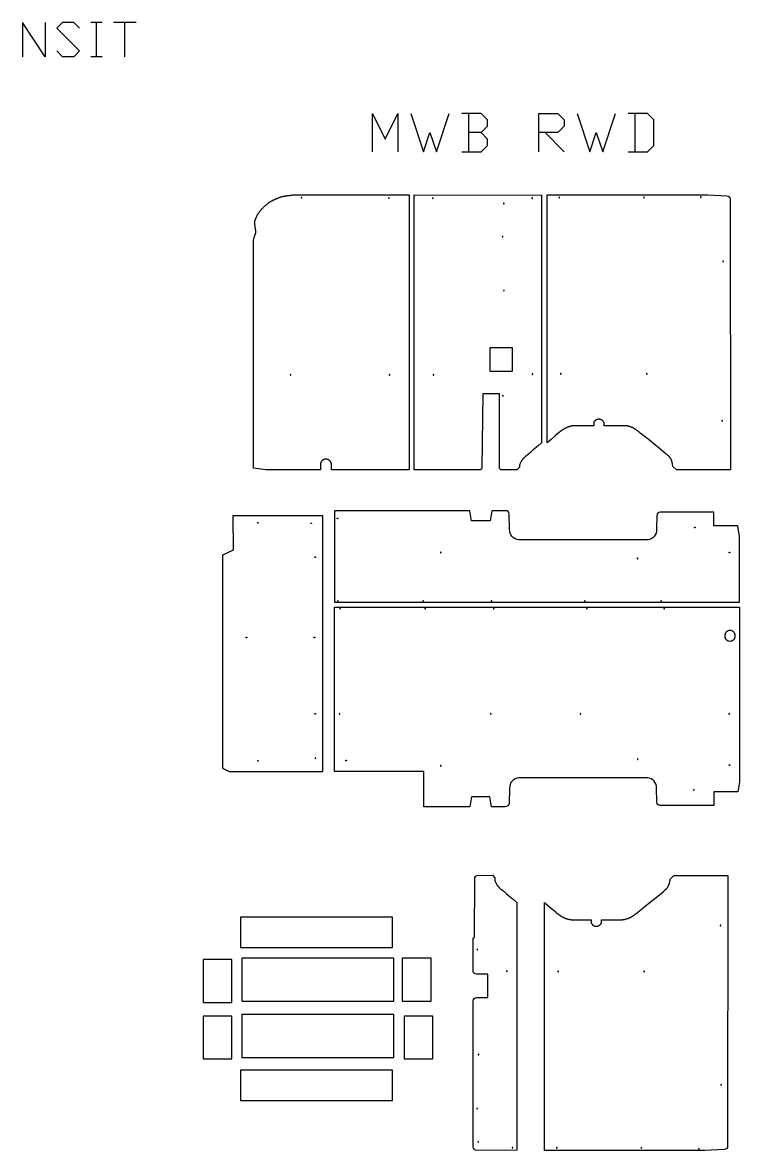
# Model space of a CAD drawing. Extents: x 131 to 9443, y -8375 to -373.
# Drawn here: x 5174 to 9443, y -7093 to -373 of the extents above; entities that cross this region are included whole.
import ezdxf

# ---------------------------------------------------------------- set-up
doc = ezdxf.new("R2010")
doc.units = 0
doc.layers.add('Default Layer', color=1, linetype='CONTINUOUS')
doc.layers.add('Vector Layer 103', color=1, linetype='CONTINUOUS')

msp = doc.modelspace()

# ---------------------------------------------------------------- linework, layer by layer
at = {"layer": 'Default Layer'}
for points in [[(5309.8, -373.3), (5309.8, -576.5), (5174.3, -373.3), (5174.3, -576.5)], [(5513, -407.2), (5479.1, -373.3), (5411.4, -373.3), (5377.5, -407.2), (5513, -542.6), (5479.1, -576.5), (5411.4, -576.5), (5377.5, -542.6)], [(5648.5, -373.3), (5580.7, -373.3)], [(5614.6, -576.5), (5614.6, -373.3)], [(5851.7, -373.3), (5716.2, -373.3)], [(5783.9, -576.5), (5783.9, -373.3)], [(5648.5, -576.5), (5580.7, -576.5)]]:
    msp.add_lwpolyline(points, dxfattribs=at)
for points in [[(6625.1, -3038.6), (6550.1, -3028.8), (6550.1, -3024.4), (6548.8, -1669.2), (6550.9, -1662.2), (6553.2, -1655), (6555.3, -1648.2), (6556.2, -1645.2), (6557.1, -1642.6), (6557.5, -1641.4), (6557.9, -1640.3), (6558.4, -1639.1), (6558.9, -1637.9), (6559.8, -1635.6), (6560.8, -1633.2), (6561.3, -1632.1), (6561.7, -1630.9), (6562.2, -1629.7), (6562.5, -1628.5), (6562.9, -1627.4), (6563.2, -1626.2), (6563.4, -1625), (6563.5, -1624.4), (6563.6, -1623.8), (6563.7, -1623.2), (6563.7, -1622.6), (6563.8, -1621.4), (6563.8, -1620.2), (6563.8, -1619), (6563.7, -1617.9), (6563.6, -1616.7), (6563.4, -1615.5), (6563.3, -1614.3), (6562.9, -1611.9), (6562.5, -1609.5), (6562.3, -1608.3), (6562.2, -1607.1), (6562, -1605.9), (6561.9, -1604.7), (6561.8, -1603.3), (6561.7, -1602.5), (6561.6, -1601.8), (6561.1, -1598.2), (6559.8, -1590.6), (6556.7, -1572.8), (6556.8, -1571.6), (6556.9, -1570.5), (6557, -1568.1), (6557.1, -1565.8), (6557.2, -1563.5), (6557.3, -1562.3), (6557.4, -1561.1), (6557.5, -1560), (6557.6, -1558.8), (6557.8, -1557.6), (6557.9, -1556.5), (6558.2, -1555.3), (6558.4, -1554.2), (6558.8, -1553), (6559.2, -1551.5), (6559.7, -1549.8), (6560.4, -1548), (6561.1, -1546.1), (6561.8, -1544), (6562.7, -1541.8), (6563.6, -1539.5), (6564.5, -1537.2), (6565.5, -1534.9), (6566.6, -1532.6), (6567.6, -1530.3), (6568.7, -1528), (6569.8, -1525.8), (6570.8, -1523.7), (6571.9, -1521.7), (6573, -1519.7), (6574.2, -1517.7), (6575.5, -1515.5), (6576.9, -1513.3), (6578.3, -1511.1), (6579.8, -1508.8), (6581.4, -1506.5), (6583, -1504.1), (6584.7, -1501.8), (6586.4, -1499.5), (6588.1, -1497.1), (6589.9, -1494.8), (6591.7, -1492.6), (6593.5, -1490.3), (6595.3, -1488.2), (6597.1, -1486.1), (6598.1, -1485.1), (6599.1, -1484), (6601.3, -1481.6), (6603.7, -1479.1), (6606.3, -1476.5), (6609.1, -1473.8), (6612.1, -1470.9), (6615.1, -1468.1), (6618.2, -1465.2), (6621.3, -1462.4), (6624.5, -1459.6), (6627.6, -1456.9), (6630.7, -1454.3), (6633.7, -1451.8), (6635.1, -1450.7), (6636.6, -1449.6), (6637.9, -1448.5), (6639.3, -1447.5), (6640.6, -1446.5), (6641.8, -1445.6), (6644.3, -1443.9), (6646.8, -1442.2), (6649.3, -1440.6), (6651.9, -1439.1), (6654.5, -1437.5), (6657.1, -1436), (6659.8, -1434.6), (6662.4, -1433.2), (6665.1, -1431.8), (6667.8, -1430.4), (6670.5, -1429.1), (6673.2, -1427.8), (6675.9, -1426.6), (6678.7, -1425.3), (6681.4, -1424.1), (6684.2, -1422.9), (6686.9, -1421.7), (6689.8, -1420.6), (6692.6, -1419.5), (6695.5, -1418.4), (6698.4, -1417.3), (6701.3, -1416.2), (6704.2, -1415.2), (6707.1, -1414.2), (6710, -1413.3), (6712.9, -1412.4), (6715.8, -1411.5), (6718.7, -1410.7), (6721.5, -1409.9), (6724.2, -1409.2), (6727, -1408.5), (6729.6, -1407.8), (6731, -1407.5), (6732.4, -1407.2), (6735.2, -1406.6), (6738.2, -1406.1), (6741.3, -1405.6), (6744.4, -1405.1), (6747.5, -1404.7), (6750.6, -1404.3), (6753.7, -1403.9), (6756.7, -1403.5), (6759.5, -1403.2), (6764.8, -1402.6), (6769.3, -1402.1), (6771.1, -1401.9), (6772.7, -1401.7), (6775.4, -1401.3), (6778.2, -1401), (6780.9, -1400.6), (6783.7, -1400.2), (6786.5, -1399.9), (6789.2, -1399.6), (6792, -1399.3), (6793.4, -1399.2), (6794.8, -1399.1), (6796.1, -1399.1), (6799.2, -1399.1), (6810.5, -1399), (6852.5, -1399), (6917.4, -1399), (7002.2, -1399), (7218.6, -1399.1), (7476.2, -1399.3), (7476.2, -3038.6), (7013.8, -3038.6), (7013.8, -3000.4), (7013.2, -2998.8), (7012.6, -2997.3), (7012, -2995.8), (7011.3, -2994.4), (7010.5, -2993), (7009.8, -2991.6), (7009, -2990.4), (7008.2, -2989.1), (7007.3, -2987.9), (7006.4, -2986.8), (7005.5, -2985.7), (7004.5, -2984.7), (7003.6, -2983.7), (7002.6, -2982.8), (7001.5, -2981.9), (7000.5, -2981), (6999.4, -2980.2), (6998.3, -2979.5), (6997.2, -2978.8), (6996.1, -2978.2), (6994.9, -2977.6), (6993.8, -2977), (6992.6, -2976.6), (6991.4, -2976.1), (6990.2, -2975.7), (6989, -2975.4), (6987.8, -2975.1), (6986.6, -2974.8), (6985.3, -2974.6), (6984.1, -2974.5), (6982.9, -2974.4), (6981.6, -2974.4), (6980.4, -2974.4), (6979.1, -2974.4), (6977.9, -2974.5), (6976.6, -2974.6), (6975.4, -2974.8), (6974.2, -2975.1), (6973, -2975.4), (6971.7, -2975.7), (6970.5, -2976.1), (6969.4, -2976.5), (6968.2, -2977), (6967, -2977.6), (6965.9, -2978.1), (6964.7, -2978.8), (6963.6, -2979.4), (6962.5, -2980.2), (6961.4, -2980.9), (6960.4, -2981.8), (6959.3, -2982.6), (6958.3, -2983.6), (6957.3, -2984.5), (6956.4, -2985.5), (6955.5, -2986.6), (6954.6, -2987.7), (6953.7, -2988.8), (6952.8, -2990), (6952, -2991.3), (6951.3, -2992.6), (6950.5, -2993.9), (6949.8, -2995.3), (6949.2, -2996.8), (6948.6, -2998.2), (6948.6, -3038.6), (6625.1, -3038.6)], [(9211.6, -1414), (9211.6, -1414.2), (9211.6, -1414.4), (9211.7, -1414.6), (9211.7, -1414.7), (9211.8, -1414.9), (9211.9, -1415.1), (9212, -1415.2), (9212.1, -1415.4), (9212.3, -1415.5), (9212.4, -1415.6), (9212.6, -1415.7), (9212.8, -1415.8), (9213, -1415.9), (9213.2, -1415.9), (9213.4, -1415.9), (9213.6, -1416), (9213.8, -1415.9), (9214, -1415.9), (9214.2, -1415.9), (9214.3, -1415.8), (9214.5, -1415.7), (9214.7, -1415.6), (9214.8, -1415.5), (9215, -1415.4), (9215.1, -1415.2), (9215.2, -1415.1), (9215.3, -1414.9), (9215.4, -1414.7), (9215.5, -1414.6), (9215.5, -1414.4), (9215.6, -1414.2), (9215.6, -1414), (9215.6, -1413.8), (9215.5, -1413.6), (9215.5, -1413.4), (9215.4, -1413.2), (9215.3, -1413), (9215.2, -1412.8), (9215.1, -1412.7), (9215, -1412.5), (9214.8, -1412.4), (9214.7, -1412.3), (9214.5, -1412.2), (9214.3, -1412.1), (9214.2, -1412), (9214, -1412), (9213.8, -1412), (9213.6, -1412), (9213.4, -1412), (9213.2, -1412), (9213, -1412), (9212.8, -1412.1), (9212.6, -1412.2), (9212.4, -1412.3), (9212.3, -1412.4), (9212.1, -1412.5), (9212, -1412.7), (9211.9, -1412.8), (9211.8, -1413), (9211.7, -1413.2), (9211.7, -1413.4), (9211.6, -1413.6), (9211.6, -1413.8), (9211.6, -1414)], [(9343.8, -1796.5), (9343.8, -1796.7), (9343.8, -1796.9), (9343.9, -1797.1), (9343.9, -1797.3), (9344, -1797.5), (9344.1, -1797.6), (9344.2, -1797.8), (9344.4, -1797.9), (9344.5, -1798.1), (9344.6, -1798.2), (9344.8, -1798.3), (9345, -1798.4), (9345.2, -1798.4), (9345.4, -1798.5), (9345.6, -1798.5), (9345.8, -1798.5), (9346, -1798.5), (9346.2, -1798.5), (9346.4, -1798.4), (9346.5, -1798.4), (9346.7, -1798.3), (9346.9, -1798.2), (9347, -1798.1), (9347.2, -1797.9), (9347.3, -1797.8), (9347.4, -1797.6), (9347.5, -1797.5), (9347.6, -1797.3), (9347.7, -1797.1), (9347.7, -1796.9), (9347.8, -1796.7), (9347.8, -1796.5), (9347.8, -1796.3), (9347.7, -1796.1), (9347.7, -1795.9), (9347.6, -1795.7), (9347.5, -1795.6), (9347.4, -1795.4), (9347.3, -1795.2), (9347.2, -1795.1), (9347, -1795), (9346.9, -1794.9), (9346.7, -1794.8), (9346.5, -1794.7), (9346.4, -1794.6), (9346.2, -1794.6), (9346, -1794.5), (9345.8, -1794.5), (9345.6, -1794.5), (9345.4, -1794.6), (9345.2, -1794.6), (9345, -1794.7), (9344.8, -1794.8), (9344.6, -1794.9), (9344.5, -1795), (9344.4, -1795.1), (9344.2, -1795.2), (9344.1, -1795.4), (9344, -1795.6), (9343.9, -1795.7), (9343.9, -1795.9), (9343.8, -1796.1), (9343.8, -1796.3), (9343.8, -1796.5)], [(9339.2, -2746.2), (9339.2, -2746.4), (9339.2, -2746.6), (9339.3, -2746.8), (9339.3, -2747), (9339.4, -2747.1), (9339.5, -2747.3), (9339.6, -2747.4), (9339.8, -2747.6), (9339.9, -2747.7), (9340.1, -2747.8), (9340.2, -2747.9), (9340.4, -2748), (9340.6, -2748.1), (9340.8, -2748.1), (9341, -2748.2), (9341.2, -2748.2), (9341.4, -2748.2), (9341.6, -2748.1), (9341.8, -2748.1), (9342, -2748), (9342.1, -2747.9), (9342.3, -2747.8), (9342.5, -2747.7), (9342.6, -2747.6), (9342.7, -2747.4), (9342.9, -2747.3), (9343, -2747.1), (9343, -2747), (9343.1, -2746.8), (9343.2, -2746.6), (9343.2, -2746.4), (9343.2, -2746.2), (9343.2, -2746), (9343.2, -2745.8), (9343.1, -2745.6), (9343, -2745.4), (9343, -2745.2), (9342.9, -2745.1), (9342.7, -2744.9), (9342.6, -2744.8), (9342.5, -2744.6), (9342.3, -2744.5), (9342.1, -2744.4), (9342, -2744.3), (9341.8, -2744.3), (9341.6, -2744.2), (9341.4, -2744.2), (9341.2, -2744.2), (9341, -2744.2), (9340.8, -2744.2), (9340.6, -2744.3), (9340.4, -2744.3), (9340.2, -2744.4), (9340.1, -2744.5), (9339.9, -2744.6), (9339.8, -2744.8), (9339.6, -2744.9), (9339.5, -2745.1), (9339.4, -2745.2), (9339.3, -2745.4), (9339.3, -2745.6), (9339.2, -2745.8), (9339.2, -2746), (9339.2, -2746.2)], [(6471.4, -5882.9), (7376.4, -5882.9), (7376.4, -5702.9), (6471.4, -5702.9), (6471.4, -5882.9)], [(9328.1, -5751.6), (9328.1, -5751.8), (9328.1, -5752), (9328.2, -5752.2), (9328.3, -5752.4), (9328.3, -5752.6), (9328.4, -5752.7), (9328.6, -5752.9), (9328.7, -5753), (9328.8, -5753.1), (9329, -5753.3), (9329.1, -5753.4), (9329.3, -5753.4), (9329.5, -5753.5), (9329.7, -5753.6), (9329.9, -5753.6), (9330.1, -5753.6), (9330.3, -5753.6), (9330.5, -5753.6), (9330.7, -5753.5), (9330.9, -5753.4), (9331.1, -5753.4), (9331.2, -5753.3), (9331.4, -5753.1), (9331.5, -5753), (9331.6, -5752.9), (9331.8, -5752.7), (9331.9, -5752.6), (9331.9, -5752.4), (9332, -5752.2), (9332.1, -5752), (9332.1, -5751.8), (9332.1, -5751.6), (9332.1, -5751.4), (9332.1, -5751.2), (9332, -5751), (9331.9, -5750.8), (9331.9, -5750.7), (9331.8, -5750.5), (9331.6, -5750.3), (9331.5, -5750.2), (9331.4, -5750.1), (9331.2, -5749.9), (9331.1, -5749.8), (9330.9, -5749.8), (9330.7, -5749.7), (9330.5, -5749.6), (9330.3, -5749.6), (9330.1, -5749.6), (9329.9, -5749.6), (9329.7, -5749.6), (9329.5, -5749.7), (9329.3, -5749.8), (9329.1, -5749.8), (9329, -5749.9), (9328.8, -5750.1), (9328.7, -5750.2), (9328.6, -5750.3), (9328.4, -5750.5), (9328.3, -5750.7), (9328.3, -5750.8), (9328.2, -5751), (9328.1, -5751.2), (9328.1, -5751.4), (9328.1, -5751.6)], [(6248.9, -6210.9), (6419.9, -6210.9), (6419.9, -5955.9), (6248.9, -5955.9), (6248.9, -6210.9)], [(6479.4, -6202.4), (7384.4, -6202.4), (7384.4, -5947.4), (6479.4, -5947.4), (6479.4, -6202.4)], [(7435.9, -6202.9), (7606.9, -6202.9), (7606.9, -5947.9), (7435.9, -5947.9), (7435.9, -6202.9)], [(6248.9, -6546.9), (6419.9, -6546.9), (6419.9, -6291.9), (6248.9, -6291.9), (6248.9, -6546.9)], [(6479.4, -6538.4), (7384.4, -6538.4), (7384.4, -6283.4), (6479.4, -6283.4), (6479.4, -6538.4)], [(7446.4, -6546.9), (7617.4, -6546.9), (7617.4, -6291.9), (7446.4, -6291.9), (7446.4, -6546.9)], [(6471.4, -6794.9), (7376.4, -6794.9), (7376.4, -6614.9), (6471.4, -6614.9), (6471.4, -6794.9)], [(9332.3, -6702.4), (9332.3, -6702.6), (9332.4, -6702.8), (9332.4, -6703), (9332.5, -6703.2), (9332.6, -6703.3), (9332.7, -6703.5), (9332.8, -6703.7), (9332.9, -6703.8), (9333.1, -6703.9), (9333.2, -6704), (9333.4, -6704.1), (9333.6, -6704.2), (9333.7, -6704.3), (9333.9, -6704.3), (9334.1, -6704.4), (9334.3, -6704.4), (9334.5, -6704.4), (9334.7, -6704.3), (9334.9, -6704.3), (9335.1, -6704.2), (9335.3, -6704.1), (9335.5, -6704), (9335.6, -6703.9), (9335.7, -6703.8), (9335.9, -6703.7), (9336, -6703.5), (9336.1, -6703.3), (9336.2, -6703.2), (9336.2, -6703), (9336.3, -6702.8), (9336.3, -6702.6), (9336.3, -6702.4), (9336.3, -6702.2), (9336.3, -6702), (9336.2, -6701.8), (9336.2, -6701.6), (9336.1, -6701.4), (9336, -6701.3), (9335.9, -6701.1), (9335.7, -6701), (9335.6, -6700.8), (9335.5, -6700.7), (9335.3, -6700.6), (9335.1, -6700.5), (9334.9, -6700.5), (9334.7, -6700.4), (9334.5, -6700.4), (9334.3, -6700.4), (9334.1, -6700.4), (9333.9, -6700.4), (9333.7, -6700.5), (9333.6, -6700.5), (9333.4, -6700.6), (9333.2, -6700.7), (9333.1, -6700.8), (9332.9, -6701), (9332.8, -6701.1), (9332.7, -6701.3), (9332.6, -6701.4), (9332.5, -6701.6), (9332.4, -6701.8), (9332.4, -6702), (9332.3, -6702.2), (9332.3, -6702.4)], [(9200.5, -7083.8), (9200.5, -7084), (9200.5, -7084.2), (9200.6, -7084.4), (9200.6, -7084.6), (9200.7, -7084.8), (9200.8, -7084.9), (9200.9, -7085.1), (9201.1, -7085.2), (9201.2, -7085.4), (9201.4, -7085.5), (9201.5, -7085.6), (9201.7, -7085.7), (9201.9, -7085.7), (9202.1, -7085.8), (9202.3, -7085.8), (9202.5, -7085.8), (9202.7, -7085.8), (9202.9, -7085.8), (9203.1, -7085.7), (9203.3, -7085.7), (9203.4, -7085.6), (9203.6, -7085.5), (9203.7, -7085.4), (9203.9, -7085.2), (9204, -7085.1), (9204.1, -7084.9), (9204.2, -7084.8), (9204.3, -7084.6), (9204.4, -7084.4), (9204.4, -7084.2), (9204.5, -7084), (9204.5, -7083.8), (9204.5, -7083.6), (9204.4, -7083.4), (9204.4, -7083.2), (9204.3, -7083), (9204.2, -7082.9), (9204.1, -7082.7), (9204, -7082.5), (9203.9, -7082.4), (9203.7, -7082.3), (9203.6, -7082.2), (9203.4, -7082.1), (9203.3, -7082), (9203.1, -7081.9), (9202.9, -7081.9), (9202.7, -7081.8), (9202.5, -7081.8), (9202.3, -7081.8), (9202.1, -7081.9), (9201.9, -7081.9), (9201.7, -7082), (9201.5, -7082.1), (9201.4, -7082.2), (9201.2, -7082.3), (9201.1, -7082.4), (9200.9, -7082.5), (9200.8, -7082.7), (9200.7, -7082.9), (9200.6, -7083), (9200.6, -7083.2), (9200.5, -7083.4), (9200.5, -7083.6), (9200.5, -7083.8)]]:
    msp.add_lwpolyline(points, close=True, dxfattribs=at)
for points in [[(8144, -2988.4), (8135.9, -3004.4), (8135.4, -3005.3), (8135.1, -3005.8), (8134.9, -3006.3), (8134.7, -3006.7), (8134.5, -3007.2), (8134.4, -3007.7), (8134.3, -3008.2), (8134.2, -3008.8), (8134.1, -3009.4), (8134, -3010.1), (8134, -3010.8), (8134, -3011.6), (8134, -3012.4), (8134, -3014.1), (8134.2, -3017.8), (8134.2, -3019.6), (8134.3, -3021.3), (8134.3, -3021.3), (8117.8, -3038.6), (8028.6, -3038.6, -0.414214), (8013.6, -3023.6), (8013.6, -2585.9), (7915.3, -2585.9), (7909.7, -3023.8, -0.410482), (7894.7, -3038.6), (7506.7, -3038.6), (7506.7, -1400.2), (8265.1, -1400.9), (8265.1, -2878), (8262.9, -2879.9), (8244.8, -2895.2), (8216, -2919.6), (8201.6, -2931.8), (8187.2, -2944), (8177.1, -2952.7), (8167, -2961.3), (8162.1, -2965.5), (8159.6, -2967.7), (8157.2, -2969.8), (8156.3, -2970.6), (8155.9, -2971), (8155.5, -2971.4), (8154.8, -2972.1), (8154.1, -2972.9), (8153.5, -2973.7), (8152.8, -2974.5), (8152.2, -2975.3), (8151.6, -2976.1), (8150.4, -2977.8), (8149.3, -2979.5), (8148.2, -2981.2), (8147.1, -2982.9), (8146.1, -2984.7), (8145.5, -2985.6), (8145, -2986.5), (8144, -2988.4)], [(9047, -3017.7), (9046.6, -3014.9, 0.000634), (9046.5, -3014.9), (9046.1, -3011.9, 0.002114), (9046.1, -3011.8), (9045.6, -3008.8), (9045, -3005.5), (9044.4, -3001.8), (9044, -2999.9), (9043.7, -2998), (9043.3, -2996.1), (9042.8, -2994.3), (9042.4, -2992.4), (9041.9, -2990.4), (9041.3, -2988.4), (9040.7, -2986.3), (9040.1, -2984.3), (9039.4, -2982.3), (9039.1, -2981.4), (9038.8, -2980.5), (9038.4, -2979.6), (9038.1, -2978.8), (9037.4, -2977.2), (9036.6, -2975.7), (9035.9, -2974.1), (9035, -2972.6), (9034.1, -2971.2), (9033.2, -2969.7), (9032.3, -2968.3), (9031.3, -2966.8), (9030.3, -2965.4), (9029.2, -2964.1), (9028.1, -2962.7), (9026.9, -2961.3), (9025.7, -2960), (9024.5, -2958.6), (9023.3, -2957.4), (9022, -2956.1), (9021.3, -2955.4), (9020.6, -2954.7), (9019.7, -2954), (9018.8, -2953.2), (9016.8, -2951.5), (9014.7, -2949.8), (9010.2, -2946.1), (9008, -2944.3), (9005.9, -2942.6), (8981.9, -2923.2), (8954.9, -2901.4), (8899.1, -2856.1), (8873.9, -2835.7), (8853, -2818.8), (8844.7, -2812.2), (8838.2, -2807), (8833.7, -2803.4), (8832.2, -2802.2), (8831.4, -2801.6), (8829, -2799.9), (8826.6, -2798.1), (8824, -2796.4), (8821.5, -2794.7), (8819.1, -2793.1), (8816.7, -2791.6), (8815.6, -2791), (8814.5, -2790.4), (8813.5, -2789.8), (8812.6, -2789.3), (8811.7, -2788.8), (8810.7, -2788.4), (8809.8, -2787.9), (8808.8, -2787.5), (8806.9, -2786.6), (8804.9, -2785.8), (8803, -2785.1), (8801.1, -2784.4), (8799.2, -2783.7), (8797.4, -2783.1), (8793.9, -2781.9), (8790.3, -2780.6), (8788.5, -2780), (8786.8, -2779.5), (8785, -2778.9), (8783.2, -2778.4), (8780, -2777.5), (8778.5, -2777.1), (8776.9, -2776.6), (8775.3, -2776.3), (8773.7, -2775.9), (8772.9, -2775.8), (8772.1, -2775.7), (8771.3, -2775.5), (8770.5, -2775.5), (8769.4, -2775.4), (8768.3, -2775.3), (8767.3, -2775.2), (8766.3, -2775.2), (8764.3, -2775.1), (8762.3, -2775.1), (8760.3, -2775.1), (8758.3, -2775.2), (8756.3, -2775.2), (8754.3, -2775.3), (8752.5, -2775.2), (8749.3, -2775.2), (8739.2, -2775.1), (8725.1, -2775.1), (8708.2, -2775.2), (8671, -2775.2), (8652.9, -2775.2), (8636.9, -2775.3), (8636.9, -2755.8), (8636.3, -2754.6), (8635.7, -2753.5), (8635.1, -2752.5), (8634.5, -2751.4), (8633.8, -2750.4), (8633, -2749.4), (8632.3, -2748.5), (8631.5, -2747.6), (8630.7, -2746.7), (8629.9, -2745.9), (8629, -2745.1), (8628.1, -2744.3), (8627.2, -2743.6), (8626.3, -2742.9), (8625.3, -2742.3), (8624.4, -2741.6), (8623.4, -2741.1), (8622.4, -2740.5), (8621.3, -2740), (8620.3, -2739.5), (8619.2, -2739.1), (8618.2, -2738.7), (8617.1, -2738.3), (8616, -2738), (8614.9, -2737.7), (8613.8, -2737.4), (8612.6, -2737.2), (8611.5, -2737), (8610.4, -2736.9), (8609.2, -2736.8), (8608.1, -2736.7), (8606.9, -2736.7), (8605.8, -2736.7), (8604.7, -2736.7), (8603.5, -2736.8), (8602.4, -2736.9), (8601.2, -2737.1), (8600.1, -2737.3), (8598.9, -2737.5), (8597.8, -2737.7), (8596.7, -2738), (8595.6, -2738.4), (8594.5, -2738.8), (8593.4, -2739.2), (8592.3, -2739.6), (8591.3, -2740.1), (8590.2, -2740.6), (8589.2, -2741.2), (8588.1, -2741.8), (8587.1, -2742.4), (8586.2, -2743.1), (8585.2, -2743.8), (8584.3, -2744.6), (8583.3, -2745.4), (8582.4, -2746.2), (8581.6, -2747.1), (8580.7, -2748), (8579.9, -2748.9), (8579.1, -2749.9), (8578.3, -2751), (8577.6, -2752), (8576.9, -2753.1), (8576.2, -2754.3), (8575.6, -2755.4), (8575.7, -2775.2), (8544, -2775.1), (8509.5, -2775.1), (8493.8, -2775.1), (8480.5, -2775.1), (8470.8, -2775.1), (8467.5, -2775.1), (8465.5, -2775.2), (8462.8, -2775.2), (8459.9, -2775.3), (8457, -2775.5), (8454.2, -2775.6), (8451.4, -2775.8), (8448.8, -2776.1), (8447.6, -2776.2), (8446.4, -2776.3), (8445.3, -2776.5), (8444.3, -2776.6), (8443.3, -2776.8), (8442.3, -2777), (8441.3, -2777.2), (8440.4, -2777.4), (8438.5, -2777.9), (8436.6, -2778.5), (8434.7, -2779), (8432.8, -2779.6), (8430.9, -2780.2), (8429, -2780.8), (8426.5, -2781.5), (8424.1, -2782.4), (8421.7, -2783.2), (8419.3, -2784.1), (8417.9, -2784.7), (8416.3, -2785.4), (8414.6, -2786.2), (8412.7, -2787), (8410.8, -2787.9), (8409.1, -2788.8), (8407.4, -2789.7), (8406, -2790.4), (8404.7, -2791.1), (8403.5, -2791.8), (8402.2, -2792.5), (8401, -2793.2), (8398.5, -2794.7), (8396.1, -2796.2), (8393.4, -2797.8), (8390.5, -2799.6), (8389, -2800.6), (8387.5, -2801.5), (8386.1, -2802.5), (8384.7, -2803.5), (8383.3, -2804.7), (8381.9, -2805.8), (8379.1, -2808.2), (8370.8, -2815.1), (8362.4, -2822.1), (8345.8, -2836.1), (8321.7, -2856.5), (8297.7, -2876.8), (8297.7, -1399.7), (9252.9, -1400.2), (9368.7, -1405.8, -0.413909), (9388.7, -1425.7), (9390.4, -3038.3), (9390.4, -3038.6), (9067.9, -3038.6), (9047, -3017.7)], [(6837.1, -1416.6, 0.414214), (6835.1, -1414.6, 0.414214), (6833.1, -1416.6, 0.414214), (6835.1, -1418.6, 0.414214), (6837.1, -1416.6)], [(7358.2, -1418.6, 0.414214), (7356.2, -1416.6, 0.414214), (7354.2, -1418.6, 0.414214), (7356.2, -1420.6, 0.414214), (7358.2, -1418.6)], [(7618.9, -1419.5, 0.414214), (7616.9, -1417.5, 0.414214), (7614.9, -1419.5, 0.414214), (7616.9, -1421.5, 0.414214), (7618.9, -1419.5)], [(8042.4, -1451.5, 0.414214), (8040.4, -1449.5, 0.414214), (8038.4, -1451.5, 0.414214), (8040.4, -1453.5, 0.414214), (8042.4, -1451.5)], [(8210.8, -1419.3, 0.414214), (8208.8, -1417.3, 0.414214), (8206.8, -1419.3, 0.414214), (8208.8, -1421.3, 0.414214), (8210.8, -1419.3)], [(8372.8, -1415, 0.414214), (8370.8, -1413, 0.414214), (8368.8, -1415, 0.414214), (8370.8, -1417, 0.414214), (8372.8, -1415)], [(8876.7, -1415, 0.414214), (8874.7, -1413, 0.414214), (8872.7, -1415, 0.414214), (8874.7, -1417, 0.414214), (8876.7, -1415)], [(8034.8, -1648.7, 0.414214), (8032.8, -1646.7, 0.414214), (8030.8, -1648.7, 0.414214), (8032.8, -1650.7, 0.414214), (8034.8, -1648.7)], [(8043.3, -1970.5, 0.414214), (8041.3, -1968.5, 0.414214), (8039.3, -1970.5, 0.414214), (8041.3, -1972.5, 0.414214), (8043.3, -1970.5)], [(7957.7, -2310.6, 0.414214), (7956.2, -2312.1), (7956.2, -2448, 0.414214), (7957.7, -2449.5), (8090.2, -2449.5, 0.414214), (8091.7, -2448), (8091.7, -2313.4), (8092, -2312.6, 0.247968), (8091.9, -2311.2, 0.247968), (8090.6, -2310.6), (7957.7, -2310.6)], [(6772.9, -2471.6, 0.414214), (6770.9, -2469.6, 0.414214), (6768.9, -2471.6, 0.414214), (6770.9, -2473.6, 0.414214), (6772.9, -2471.6)], [(7361, -2471.6, 0.414214), (7359, -2469.6, 0.414214), (7357, -2471.6, 0.414214), (7359, -2473.6, 0.414214), (7361, -2471.6)], [(7623.8, -2472.6, 0.414214), (7621.8, -2470.6, 0.414214), (7619.8, -2472.6, 0.414214), (7621.8, -2474.6, 0.414214), (7623.8, -2472.6)], [(8212.4, -2467.6, 0.414214), (8210.4, -2465.6, 0.414214), (8208.4, -2467.6, 0.414214), (8210.4, -2469.6, 0.414214), (8212.4, -2467.6)], [(8381.9, -2466.1, 0.414214), (8379.9, -2464.1, 0.414214), (8377.9, -2466.1, 0.414214), (8379.9, -2468.1, 0.414214), (8381.9, -2466.1)], [(8893.3, -2466.3, 0.414214), (8891.3, -2464.3, 0.414214), (8889.3, -2466.3, 0.414214), (8891.3, -2468.3, 0.414214), (8893.3, -2466.3)], [(8036.7, -2596.2, 0.414214), (8034.7, -2594.2, 0.414214), (8032.7, -2596.2, 0.414214), (8034.7, -2598.2, 0.414214), (8036.7, -2596.2)], [(8117.3, -6401.8), (8117.3, -7091.8), (7876.8, -7092, -0.398483), (7857.9, -7072), (7857.9, -6201.1, -0.414214), (7877.9, -6181.1), (7944.3, -6181.1), (7944.3, -6042.2), (7877.1, -6042.2, -0.414756), (7857.1, -6022.1), (7857.5, -5828.1), (7866, -5822.5), (7866.7, -5472.9, -0.330743), (7881, -5453.8), (7972.5, -5453.6), (7986.5, -5469.2), (7986.5, -5471.4), (7986.4, -5473.1), (7986.4, -5474.9), (7986.2, -5478.5), (7986.2, -5480.3), (7986.2, -5481.1), (7986.2, -5481.9), (7986.2, -5482.6), (7986.3, -5483.3), (7986.4, -5483.9), (7986.5, -5484.4), (7986.6, -5484.9), (7986.8, -5485.4), (7986.9, -5485.9), (7987.1, -5486.4), (7987.4, -5486.9), (7987.6, -5487.3), (7988.1, -5488.2), (7989.2, -5490.1), (7989.7, -5491), (7990.2, -5491.9), (7991.2, -5493.9), (7992.2, -5496), (7994.2, -5500.2), (7995.2, -5502.3), (7996.2, -5504.3), (7997.2, -5506.2), (7997.7, -5507.1), (7998.3, -5508), (7999.3, -5509.7), (8000.4, -5511.5), (8001.5, -5513.2), (8002.6, -5514.9), (8003.8, -5516.5), (8004.4, -5517.4), (8005, -5518.2), (8005.7, -5519), (8006.3, -5519.8), (8007, -5520.5), (8007.7, -5521.3), (8008.1, -5521.7), (8008.5, -5522.1), (8009.4, -5522.8), (8011.8, -5525), (8014.3, -5527.1), (8019.2, -5531.4), (8029.3, -5540), (8039.4, -5548.6), (8053.8, -5560.9), (8068.2, -5573.1), (8097, -5597.5), (8115.1, -5612.8), (8117.3, -5614.7), (8117.3, -6401.8)], [(8282.3, -5615.6), (8314.3, -5642.7), (8341.7, -5665.8), (8352.6, -5675), (8361.1, -5682.1), (8366.8, -5686.8), (8368.5, -5688.2), (8369.2, -5688.8), (8370.6, -5689.8), (8372.1, -5690.8), (8373.6, -5691.8), (8375.1, -5692.7), (8378, -5694.5), (8380.6, -5696.1), (8383.1, -5697.6), (8385.5, -5699.1), (8386.8, -5699.8), (8388, -5700.5), (8389.3, -5701.3), (8390.5, -5701.9), (8391.9, -5702.7), (8393.6, -5703.5), (8395.4, -5704.4), (8397.2, -5705.3), (8399.1, -5706.2), (8400.9, -5707), (8402.4, -5707.7), (8403.8, -5708.2), (8405, -5708.7), (8406.2, -5709.1), (8408.7, -5710), (8411.4, -5710.9), (8414.3, -5711.8), (8417.5, -5712.9), (8419.3, -5713.4), (8421.1, -5713.9), (8423, -5714.4), (8424.9, -5714.9), (8426.8, -5715.3), (8427.8, -5715.5), (8428.8, -5715.7), (8430.9, -5716.1), (8433.3, -5716.5), (8435.9, -5717), (8438.7, -5717.4), (8440.1, -5717.7), (8441.6, -5717.9), (8443, -5718.1), (8444.5, -5718.2), (8445.9, -5718.4), (8447.3, -5718.5), (8448.7, -5718.6), (8450, -5718.7), (8452, -5718.7), (8455.3, -5718.7), (8465.1, -5718.7), (8478.3, -5718.7), (8494, -5718.7), (8528.5, -5718.7), (8560.2, -5718.7), (8560.7, -5736.5), (8561.3, -5737.8), (8561.9, -5739), (8562.6, -5740.1), (8563.3, -5741.3), (8564, -5742.4), (8564.8, -5743.4), (8565.6, -5744.4), (8566.4, -5745.4), (8567.3, -5746.3), (8568.1, -5747.2), (8569, -5748.1), (8569.9, -5748.9), (8570.9, -5749.7), (8571.8, -5750.4), (8572.8, -5751.1), (8573.8, -5751.7), (8574.8, -5752.4), (8575.8, -5752.9), (8576.9, -5753.5), (8577.9, -5754), (8579, -5754.4), (8580, -5754.8), (8581.1, -5755.2), (8582.2, -5755.6), (8583.3, -5755.9), (8584.4, -5756.1), (8585.5, -5756.3), (8586.7, -5756.5), (8587.8, -5756.6), (8588.9, -5756.7), (8590, -5756.8), (8591.2, -5756.8), (8592.3, -5756.8), (8593.4, -5756.7), (8594.6, -5756.6), (8595.7, -5756.5), (8596.8, -5756.3), (8597.9, -5756.1), (8599, -5755.9), (8600.1, -5755.6), (8601.2, -5755.2), (8602.3, -5754.8), (8603.4, -5754.4), (8604.4, -5754), (8605.5, -5753.5), (8606.5, -5752.9), (8607.5, -5752.4), (8608.5, -5751.7), (8609.5, -5751.1), (8610.4, -5750.4), (8611.4, -5749.7), (8612.3, -5748.9), (8613.2, -5748.1), (8614.1, -5747.2), (8614.9, -5746.3), (8615.8, -5745.4), (8616.6, -5744.4), (8617.3, -5743.4), (8618.1, -5742.4), (8618.8, -5741.3), (8619.5, -5740.2), (8620.2, -5739), (8620.8, -5737.8), (8621.4, -5736.5), (8621.4, -5718.6), (8637.5, -5718.6), (8655.5, -5718.6), (8692.8, -5718.7), (8709.6, -5718.7), (8723.7, -5718.7), (8733.8, -5718.6), (8737, -5718.6), (8738.8, -5718.6), (8740.9, -5718.4), (8743, -5718.3), (8745.2, -5718.1), (8747.3, -5717.9), (8749.4, -5717.7), (8751.4, -5717.4), (8753.3, -5717.2), (8755, -5716.9), (8755.8, -5716.7), (8756.6, -5716.5), (8758.2, -5716.1), (8759.8, -5715.7), (8761.3, -5715.2), (8764.5, -5714.2), (8766, -5713.8), (8767.6, -5713.3), (8769.4, -5712.8), (8771.2, -5712.3), (8774.8, -5711.4), (8776.6, -5710.9), (8778.4, -5710.4), (8780.2, -5709.8), (8781.9, -5709.2), (8783.7, -5708.6), (8785.6, -5707.9), (8787.5, -5707.2), (8789.5, -5706.5), (8791.4, -5705.7), (8793.4, -5704.9), (8794.3, -5704.4), (8795.3, -5704), (8796.2, -5703.5), (8797.1, -5703), (8798, -5702.5), (8799, -5702), (8800.1, -5701.4), (8801.2, -5700.7), (8803.6, -5699.2), (8806, -5697.6), (8808.6, -5695.9), (8811.1, -5694.2), (8813.6, -5692.5), (8815.9, -5690.8), (8816.8, -5690.1), (8818.2, -5689), (8822.7, -5685.4), (8829.3, -5680.1), (8837.5, -5673.5), (8858.4, -5656.6), (8883.6, -5636.2), (8939.5, -5591), (8966.5, -5569.1), (8990.4, -5549.7), (8992.5, -5548), (8994.7, -5546.2), (8999.2, -5542.5), (9001.4, -5540.8), (9003.3, -5539.1), (9004.2, -5538.3), (9005.1, -5537.6), (9005.8, -5536.9), (9006.5, -5536.2), (9007.8, -5535), (9009, -5533.7), (9010.3, -5532.4), (9011.5, -5531), (9012.6, -5529.6), (9013.7, -5528.3), (9014.8, -5526.9), (9015.8, -5525.5), (9016.8, -5524.1), (9017.8, -5522.6), (9018.7, -5521.2), (9019.5, -5519.7), (9020.4, -5518.2), (9021.2, -5516.7), (9021.9, -5515.1), (9022.6, -5513.5), (9023, -5512.7), (9023.3, -5511.9), (9023.6, -5511), (9024, -5510), (9024.6, -5508), (9025.2, -5506), (9025.8, -5503.9), (9026.4, -5501.9), (9026.9, -5499.9), (9027.4, -5498), (9027.8, -5496.2), (9028.2, -5494.3), (9028.6, -5492.4), (9028.9, -5490.5), (9029.5, -5486.9), (9030.1, -5483.5), (9030.6, -5480.5), (9032, -5474.7), (9034.5, -5471.5), (9051.8, -5454.2), (9374.9, -5454.2), (9373.3, -7066.6, -0.413909), (9353.3, -7086.6), (9237.4, -7092.2), (8282.3, -7092.6), (8282.3, -5615.6)], [(7880.5, -5896, 0.414214), (7882.5, -5898, 0.414214), (7884.5, -5896, 0.414214), (7882.5, -5894, 0.414214), (7880.5, -5896)], [(8056.4, -6024.8, 0.414214), (8058.4, -6026.8, 0.414214), (8060.4, -6024.8, 0.414214), (8058.4, -6022.8, 0.414214), (8056.4, -6024.8)], [(8362.3, -6025.7, 0.414214), (8364.3, -6027.7, 0.414214), (8366.3, -6025.7, 0.414214), (8364.3, -6023.7, 0.414214), (8362.3, -6025.7)], [(8873.8, -6026, 0.414214), (8875.8, -6028, 0.414214), (8877.8, -6026, 0.414214), (8875.8, -6024, 0.414214), (8873.8, -6026)], [(7887.1, -6521.8, 0.414214), (7889.1, -6523.8, 0.414214), (7891.1, -6521.8, 0.414214), (7889.1, -6519.8, 0.414214), (7887.1, -6521.8)], [(7879.1, -6843.8, 0.414214), (7881.1, -6845.8, 0.414214), (7883.1, -6843.8, 0.414214), (7881.1, -6841.8, 0.414214), (7879.1, -6843.8)], [(7886.5, -7040.6, 0.414214), (7888.5, -7042.6, 0.414214), (7890.5, -7040.6, 0.414214), (7888.5, -7038.6, 0.414214), (7886.5, -7040.6)], [(8089.2, -7076.5, 0.414214), (8091.2, -7078.5, 0.414214), (8093.2, -7076.5, 0.414214), (8091.2, -7074.5, 0.414214), (8089.2, -7076.5)], [(8353.6, -7077.2, 0.414214), (8355.6, -7079.2, 0.414214), (8357.6, -7077.2, 0.414214), (8355.6, -7075.2, 0.414214), (8353.6, -7077.2)], [(8857.2, -7077.5, 0.414214), (8859.2, -7079.5, 0.414214), (8861.2, -7077.5, 0.414214), (8859.2, -7075.5, 0.414214), (8857.2, -7077.5)]]:
    msp.add_lwpolyline(points, format="xyb", close=True, dxfattribs=at)
msp.add_lwpolyline([(7876.8, -7092, 0.013502), (7877.9, -7092)], format="xyb", dxfattribs=at)
at = {"layer": 'Vector Layer 103'}
for points in [[(7257.6, -1143.5), (7257.6, -914.9), (7333.8, -1067.3), (7410, -914.9), (7410, -1143.5)], [(7486.2, -914.9), (7562.4, -1143.5), (7600.5, -1029.2), (7638.6, -1143.5), (7714.8, -914.9)], [(7905.3, -1029.2), (7943.4, -991.1), (7943.4, -953), (7905.3, -914.9), (7791, -914.9)], [(7829.1, -914.9), (7829.1, -1143.5)], [(8248.2, -1143.5), (8248.2, -914.9), (8362.5, -914.9), (8400.6, -953), (8400.6, -991.1), (8362.5, -1029.2), (8248.2, -1029.2)], [(8476.8, -914.9), (8553, -1143.5), (8591.1, -1029.2), (8629.2, -1143.5), (8705.4, -914.9)], [(8781.6, -1143.5), (8895.9, -1143.5), (8934, -1105.4), (8934, -953), (8895.9, -914.9), (8781.6, -914.9)], [(8819.7, -914.9), (8819.7, -1143.5)], [(7791, -1143.5), (7905.3, -1143.5), (7943.4, -1105.4), (7943.4, -1067.3), (7905.3, -1029.2), (7829.1, -1029.2)], [(8286.3, -1029.2), (8400.6, -1143.5)]]:
    msp.add_lwpolyline(points, dxfattribs=at)
msp.add_lwpolyline([(7032.4, -3281.3), (7032.4, -3281.3), (7032.4, -3826.7), (9443.4, -3826.7), (9443.4, -3435.1), (9433.7, -3371.3), (9290.4, -3371.3), (9290.4, -3290.3), (8971.1, -3290.3, 0.409913), (8951.1, -3310), (8949.9, -3392.3, -0.411912), (8895.4, -3454.8), (8130.4, -3454.8, -0.416519), (8074.9, -3392.3), (8071.8, -3300.6, 0.404357), (8051.8, -3281.3), (7968, -3281.3), (7958, -3341.3), (7847.7, -3341.3), (7837.7, -3281.3), (7032.4, -3281.3)], format="xyb", dxfattribs=at)
for points in [[(6963.2, -4836), (6963.2, -3312.5), (6427.3, -3312.5), (6428.3, -3516.5), (6364.3, -3546.5), (6364.3, -4815.5), (6404.3, -4836), (6963.2, -4836)], [(7050.4, -3329.3), (7050.2, -3329.3), (7050, -3329.2), (7049.9, -3329.2), (7049.7, -3329.1), (7049.5, -3329), (7049.3, -3328.9), (7049.2, -3328.8), (7049, -3328.7), (7048.9, -3328.6), (7048.8, -3328.4), (7048.7, -3328.2), (7048.6, -3328.1), (7048.5, -3327.9), (7048.5, -3327.7), (7048.5, -3327.5), (7048.4, -3327.3), (7048.5, -3327.1), (7048.5, -3326.9), (7048.5, -3326.7), (7048.6, -3326.5), (7048.7, -3326.3), (7048.8, -3326.2), (7048.9, -3326), (7049, -3325.9), (7049.2, -3325.7), (7049.3, -3325.6), (7049.5, -3325.5), (7049.7, -3325.4), (7049.9, -3325.4), (7050, -3325.3), (7050.2, -3325.3), (7050.4, -3325.3), (7050.7, -3325.3), (7050.9, -3325.3), (7051, -3325.4), (7051.2, -3325.4), (7051.4, -3325.5), (7051.6, -3325.6), (7051.7, -3325.7), (7051.9, -3325.9), (7052, -3326), (7052.1, -3326.2), (7052.2, -3326.3), (7052.3, -3326.5), (7052.4, -3326.7), (7052.4, -3326.9), (7052.4, -3327.1), (7052.4, -3327.3), (7052.4, -3327.5), (7052.4, -3327.7), (7052.4, -3327.9), (7052.3, -3328.1), (7052.2, -3328.2), (7052.1, -3328.4), (7052, -3328.6), (7051.9, -3328.7), (7051.7, -3328.8), (7051.6, -3328.9), (7051.4, -3329), (7051.2, -3329.1), (7051, -3329.2), (7050.9, -3329.2), (7050.7, -3329.3), (7050.4, -3329.3)], [(9176.4, -3381.7), (9176.4, -3381.5), (9176.5, -3381.3), (9176.5, -3381.1), (9176.6, -3380.9), (9176.7, -3380.8), (9176.8, -3380.6), (9176.9, -3380.4), (9177, -3380.3), (9177.2, -3380.2), (9177.3, -3380.1), (9177.5, -3380), (9177.6, -3379.9), (9177.8, -3379.8), (9178, -3379.7), (9178.2, -3379.7), (9178.4, -3379.7), (9178.6, -3379.7), (9178.8, -3379.7), (9179, -3379.8), (9179.2, -3379.9), (9179.4, -3380), (9179.5, -3380.1), (9179.7, -3380.2), (9179.8, -3380.3), (9180, -3380.4), (9180.1, -3380.6), (9180.2, -3380.8), (9180.3, -3380.9), (9180.3, -3381.1), (9180.4, -3381.3), (9180.4, -3381.5), (9180.4, -3381.7), (9180.4, -3381.9), (9180.4, -3382.1), (9180.3, -3382.3), (9180.3, -3382.5), (9180.2, -3382.7), (9180.1, -3382.8), (9180, -3383), (9179.8, -3383.1), (9179.7, -3383.3), (9179.5, -3383.4), (9179.4, -3383.5), (9179.2, -3383.6), (9179, -3383.6), (9178.8, -3383.7), (9178.6, -3383.7), (9178.4, -3383.7), (9178.2, -3383.7), (9178, -3383.7), (9177.8, -3383.6), (9177.6, -3383.6), (9177.5, -3383.5), (9177.3, -3383.4), (9177.2, -3383.3), (9177, -3383.1), (9176.9, -3383), (9176.8, -3382.8), (9176.7, -3382.7), (9176.6, -3382.5), (9176.5, -3382.3), (9176.5, -3382.1), (9176.4, -3381.9), (9176.4, -3381.7)], [(6915.2, -3558), (6915.2, -3557.7), (6915.2, -3557.6), (6915.3, -3557.4), (6915.4, -3557.2), (6915.4, -3557), (6915.5, -3556.8), (6915.7, -3556.7), (6915.8, -3556.5), (6915.9, -3556.4), (6916.1, -3556.3), (6916.3, -3556.2), (6916.4, -3556.1), (6916.6, -3556), (6916.8, -3556), (6917, -3556), (6917.2, -3556), (6917.4, -3556), (6917.6, -3556), (6917.8, -3556), (6918, -3556.1), (6918.2, -3556.2), (6918.3, -3556.3), (6918.5, -3556.4), (6918.6, -3556.5), (6918.7, -3556.7), (6918.9, -3556.8), (6919, -3557), (6919, -3557.2), (6919.1, -3557.4), (6919.2, -3557.6), (6919.2, -3557.7), (6919.2, -3558), (6919.2, -3558.2), (6919.2, -3558.4), (6919.1, -3558.5), (6919, -3558.7), (6919, -3558.9), (6918.9, -3559.1), (6918.7, -3559.2), (6918.6, -3559.4), (6918.5, -3559.5), (6918.3, -3559.6), (6918.2, -3559.7), (6918, -3559.8), (6917.8, -3559.9), (6917.6, -3559.9), (6917.4, -3559.9), (6917.2, -3560), (6917, -3559.9), (6916.8, -3559.9), (6916.6, -3559.9), (6916.4, -3559.8), (6916.3, -3559.7), (6916.1, -3559.6), (6915.9, -3559.5), (6915.8, -3559.4), (6915.7, -3559.2), (6915.5, -3559.1), (6915.4, -3558.9), (6915.4, -3558.7), (6915.3, -3558.5), (6915.2, -3558.4), (6915.2, -3558.2), (6915.2, -3558)], [(7662.4, -3530.7), (7662.4, -3530.9), (7662.5, -3531.1), (7662.5, -3531.3), (7662.6, -3531.5), (7662.7, -3531.7), (7662.8, -3531.8), (7662.9, -3532), (7663, -3532.1), (7663.2, -3532.3), (7663.3, -3532.4), (7663.5, -3532.5), (7663.6, -3532.6), (7663.8, -3532.6), (7664, -3532.7), (7664.2, -3532.7), (7664.4, -3532.7), (7664.6, -3532.7), (7664.8, -3532.7), (7665, -3532.6), (7665.2, -3532.6), (7665.4, -3532.5), (7665.5, -3532.4), (7665.7, -3532.3), (7665.8, -3532.1), (7666, -3532), (7666.1, -3531.8), (7666.2, -3531.7), (7666.3, -3531.5), (7666.3, -3531.3), (7666.4, -3531.1), (7666.4, -3530.9), (7666.4, -3530.7), (7666.4, -3530.5), (7666.4, -3530.3), (7666.3, -3530.1), (7666.3, -3529.9), (7666.2, -3529.8), (7666.1, -3529.6), (7666, -3529.4), (7665.8, -3529.3), (7665.7, -3529.2), (7665.5, -3529.1), (7665.4, -3529), (7665.2, -3528.9), (7665, -3528.8), (7664.8, -3528.7), (7664.6, -3528.7), (7664.4, -3528.7), (7664.2, -3528.7), (7664, -3528.7), (7663.8, -3528.8), (7663.6, -3528.9), (7663.5, -3529), (7663.3, -3529.1), (7663.2, -3529.2), (7663, -3529.3), (7662.9, -3529.4), (7662.8, -3529.6), (7662.7, -3529.8), (7662.6, -3529.9), (7662.5, -3530.1), (7662.5, -3530.3), (7662.4, -3530.5), (7662.4, -3530.7)], [(9382.4, -3530.7), (9382.4, -3530.5), (9382.5, -3530.3), (9382.5, -3530.1), (9382.6, -3529.9), (9382.7, -3529.8), (9382.8, -3529.6), (9382.9, -3529.4), (9383, -3529.3), (9383.2, -3529.2), (9383.3, -3529.1), (9383.5, -3529), (9383.6, -3528.9), (9383.8, -3528.8), (9384, -3528.7), (9384.2, -3528.7), (9384.4, -3528.7), (9384.6, -3528.7), (9384.8, -3528.7), (9385, -3528.8), (9385.2, -3528.9), (9385.4, -3529), (9385.5, -3529.1), (9385.7, -3529.2), (9385.8, -3529.3), (9386, -3529.4), (9386.1, -3529.6), (9386.2, -3529.8), (9386.3, -3529.9), (9386.3, -3530.1), (9386.4, -3530.3), (9386.4, -3530.5), (9386.4, -3530.7), (9386.4, -3530.9), (9386.4, -3531.1), (9386.3, -3531.3), (9386.3, -3531.5), (9386.2, -3531.7), (9386.1, -3531.8), (9386, -3532), (9385.8, -3532.1), (9385.7, -3532.3), (9385.5, -3532.4), (9385.4, -3532.5), (9385.2, -3532.6), (9385, -3532.6), (9384.8, -3532.7), (9384.6, -3532.7), (9384.4, -3532.7), (9384.2, -3532.7), (9384, -3532.7), (9383.8, -3532.6), (9383.6, -3532.6), (9383.5, -3532.5), (9383.3, -3532.4), (9383.2, -3532.3), (9383, -3532.1), (9382.9, -3532), (9382.8, -3531.8), (9382.7, -3531.7), (9382.6, -3531.5), (9382.5, -3531.3), (9382.5, -3531.1), (9382.4, -3530.9), (9382.4, -3530.7)], [(8834.4, -3566.7), (8834.4, -3566.9), (8834.5, -3567.1), (8834.5, -3567.3), (8834.6, -3567.5), (8834.7, -3567.7), (8834.8, -3567.8), (8834.9, -3568), (8835, -3568.1), (8835.2, -3568.3), (8835.3, -3568.4), (8835.5, -3568.5), (8835.6, -3568.6), (8835.8, -3568.6), (8836, -3568.7), (8836.2, -3568.7), (8836.4, -3568.7), (8836.6, -3568.7), (8836.8, -3568.7), (8837, -3568.6), (8837.2, -3568.6), (8837.4, -3568.5), (8837.5, -3568.4), (8837.7, -3568.3), (8837.8, -3568.1), (8838, -3568), (8838.1, -3567.8), (8838.2, -3567.7), (8838.3, -3567.5), (8838.3, -3567.3), (8838.4, -3567.1), (8838.4, -3566.9), (8838.4, -3566.7), (8838.4, -3566.5), (8838.4, -3566.3), (8838.3, -3566.1), (8838.3, -3565.9), (8838.2, -3565.8), (8838.1, -3565.6), (8838, -3565.4), (8837.8, -3565.3), (8837.7, -3565.2), (8837.5, -3565.1), (8837.4, -3565), (8837.2, -3564.9), (8837, -3564.8), (8836.8, -3564.7), (8836.6, -3564.7), (8836.4, -3564.7), (8836.2, -3564.7), (8836, -3564.7), (8835.8, -3564.8), (8835.6, -3564.9), (8835.5, -3565), (8835.3, -3565.1), (8835.2, -3565.2), (8835, -3565.3), (8834.9, -3565.4), (8834.8, -3565.6), (8834.7, -3565.8), (8834.6, -3565.9), (8834.5, -3566.1), (8834.5, -3566.3), (8834.4, -3566.5), (8834.4, -3566.7)], [(6915.2, -4492), (6915.2, -4491.7), (6915.2, -4491.6), (6915.3, -4491.4), (6915.4, -4491.2), (6915.4, -4491), (6915.5, -4490.8), (6915.7, -4490.7), (6915.8, -4490.5), (6915.9, -4490.4), (6916.1, -4490.3), (6916.3, -4490.2), (6916.4, -4490.1), (6916.6, -4490), (6916.8, -4490), (6917, -4490), (6917.2, -4490), (6917.4, -4490), (6917.6, -4490), (6917.8, -4490), (6918, -4490.1), (6918.2, -4490.2), (6918.3, -4490.3), (6918.5, -4490.4), (6918.6, -4490.5), (6918.7, -4490.7), (6918.9, -4490.8), (6919, -4491), (6919, -4491.2), (6919.1, -4491.4), (6919.2, -4491.6), (6919.2, -4491.7), (6919.2, -4492), (6919.2, -4492.2), (6919.2, -4492.4), (6919.1, -4492.5), (6919, -4492.7), (6919, -4492.9), (6918.9, -4493.1), (6918.7, -4493.2), (6918.6, -4493.4), (6918.5, -4493.5), (6918.3, -4493.6), (6918.2, -4493.7), (6918, -4493.8), (6917.8, -4493.9), (6917.6, -4493.9), (6917.4, -4493.9), (6917.2, -4494), (6917, -4493.9), (6916.8, -4493.9), (6916.6, -4493.9), (6916.4, -4493.8), (6916.3, -4493.7), (6916.1, -4493.6), (6915.9, -4493.5), (6915.8, -4493.4), (6915.7, -4493.2), (6915.5, -4493.1), (6915.4, -4492.9), (6915.4, -4492.7), (6915.3, -4492.5), (6915.2, -4492.4), (6915.2, -4492.2), (6915.2, -4492)], [(9382.4, -4797), (9382.4, -4796.7), (9382.4, -4796.6), (9382.5, -4796.4), (9382.6, -4796.2), (9382.6, -4796), (9382.7, -4795.8), (9382.9, -4795.7), (9383, -4795.5), (9383.1, -4795.4), (9383.3, -4795.3), (9383.5, -4795.2), (9383.6, -4795.1), (9383.8, -4795), (9384, -4795), (9384.2, -4795), (9384.4, -4795), (9384.6, -4795), (9384.8, -4795), (9385, -4795), (9385.2, -4795.1), (9385.4, -4795.2), (9385.5, -4795.3), (9385.7, -4795.4), (9385.8, -4795.5), (9386, -4795.7), (9386.1, -4795.8), (9386.2, -4796), (9386.3, -4796.2), (9386.3, -4796.4), (9386.4, -4796.6), (9386.4, -4796.7), (9386.4, -4797), (9386.4, -4797.2), (9386.4, -4797.4), (9386.3, -4797.5), (9386.3, -4797.7), (9386.2, -4797.9), (9386.1, -4798.1), (9386, -4798.2), (9385.8, -4798.4), (9385.7, -4798.5), (9385.5, -4798.6), (9385.4, -4798.7), (9385.2, -4798.8), (9385, -4798.9), (9384.8, -4798.9), (9384.6, -4798.9), (9384.4, -4799), (9384.2, -4798.9), (9384, -4798.9), (9383.8, -4798.9), (9383.6, -4798.8), (9383.5, -4798.7), (9383.3, -4798.6), (9383.1, -4798.5), (9383, -4798.4), (9382.9, -4798.2), (9382.7, -4798.1), (9382.6, -4797.9), (9382.6, -4797.7), (9382.5, -4797.5), (9382.4, -4797.4), (9382.4, -4797.2), (9382.4, -4797)]]:
    msp.add_lwpolyline(points, close=True, dxfattribs=at)
for points in [[(6575.3, -3350.9, -0.414214), (6577.3, -3352.9, -0.414214), (6575.3, -3354.9, -0.414214), (6573.3, -3352.9, -0.414214), (6575.3, -3350.9)], [(6893.2, -3354.5, -0.414214), (6895.2, -3356.5, -0.414214), (6893.2, -3358.5, -0.414214), (6891.2, -3356.5, -0.414214), (6893.2, -3354.5)], [(7052.4, -3821.4, 0.414214), (7054.4, -3819.4, 0.414214), (7052.4, -3817.4, 0.414214), (7050.4, -3819.4, 0.414214), (7052.4, -3821.4)], [(7559.4, -3821.4, 0.414214), (7561.4, -3819.4, 0.414214), (7559.4, -3817.4, 0.414214), (7557.4, -3819.4, 0.414214), (7559.4, -3821.4)], [(7967.4, -3821.4, 0.414214), (7969.4, -3819.4, 0.414214), (7967.4, -3817.4, 0.414214), (7965.4, -3819.4, 0.414214), (7967.4, -3821.4)], [(8522.4, -3821.4, 0.414214), (8524.4, -3819.4, 0.414214), (8522.4, -3817.4, 0.414214), (8520.4, -3819.4, 0.414214), (8522.4, -3821.4)], [(8977.4, -3821.4, 0.414214), (8979.4, -3819.4, 0.414214), (8977.4, -3817.4, 0.414214), (8975.4, -3819.4, 0.414214), (8977.4, -3821.4)], [(9443.4, -3857), (9443.4, -4895.9), (9434.4, -4956), (9290.4, -4956), (9290.4, -5037), (8971.1, -5037, -0.409913), (8951.1, -5017.2), (8949.9, -4935, 0.411912), (8895.4, -4872.5), (8130.4, -4872.4, 0.416519), (8074.9, -4934.9), (8071.2, -5026.8, -0.402396), (8051.2, -5046), (7966.7, -5046), (7956.7, -4986), (7847.7, -4986), (7837.7, -5046), (7564.2, -5046), (7564.2, -4836), (7032.4, -4836), (7032.4, -3857), (9443.4, -3857)], [(7065.1, -3866.5, 0.414214), (7067.1, -3864.5, 0.414214), (7065.1, -3862.5, 0.414214), (7063.1, -3864.5, 0.414214), (7065.1, -3866.5)], [(7572.1, -3866.5, 0.414214), (7574.1, -3864.5, 0.414214), (7572.1, -3862.5, 0.414214), (7570.1, -3864.5, 0.414214), (7572.1, -3866.5)], [(7980.1, -3866.5, 0.414214), (7982.1, -3864.5, 0.414214), (7980.1, -3862.5, 0.414214), (7978.1, -3864.5, 0.414214), (7980.1, -3866.5)], [(8535.1, -3866.5, 0.414214), (8537.1, -3864.5, 0.414214), (8535.1, -3862.5, 0.414214), (8533.1, -3864.5, 0.414214), (8535.1, -3866.5)], [(8995.4, -3866.5, 0.414214), (8997.4, -3864.5, 0.414214), (8995.4, -3862.5, 0.414214), (8993.4, -3864.5, 0.414214), (8995.4, -3866.5)], [(9387.4, -4058.2, 0.414214), (9418.9, -4026.7, 0.414214), (9387.4, -3995.2, 0.414214), (9355.9, -4026.7, 0.414214), (9387.4, -4058.2)], [(6508.2, -4034.5, -0.414214), (6510.2, -4036.5, -0.414214), (6508.2, -4038.5, -0.414214), (6506.2, -4036.5, -0.414214), (6508.2, -4034.5)], [(6913.2, -4034.5, -0.414214), (6915.2, -4036.5, -0.414214), (6913.2, -4038.5, -0.414214), (6911.2, -4036.5, -0.414214), (6913.2, -4034.5)], [(7062.4, -4493.5, 0.414214), (7064.4, -4491.5, 0.414214), (7062.4, -4489.5, 0.414214), (7060.4, -4491.5, 0.414214), (7062.4, -4493.5)], [(7962.4, -4493.5, 0.414214), (7964.4, -4491.5, 0.414214), (7962.4, -4489.5, 0.414214), (7960.4, -4491.5, 0.414214), (7962.4, -4493.5)], [(8496.4, -4493.5, 0.414214), (8498.4, -4491.5, 0.414214), (8496.4, -4489.5, 0.414214), (8494.4, -4491.5, 0.414214), (8496.4, -4493.5)], [(9382.4, -4493.5, 0.414214), (9384.4, -4491.5, 0.414214), (9382.4, -4489.5, 0.414214), (9380.4, -4491.5, 0.414214), (9382.4, -4493.5)], [(6576.1, -4769.5, -0.414214), (6578.1, -4771.5, -0.414214), (6576.1, -4773.5, -0.414214), (6574.1, -4771.5, -0.414214), (6576.1, -4769.5)], [(6918.1, -4757.4, 0.414214), (6920.1, -4755.4, 0.414214), (6918.1, -4753.4, 0.414214), (6916.1, -4755.4, 0.414214), (6918.1, -4757.4)], [(7101.1, -4767.5, -0.414214), (7103.1, -4769.5, -0.414214), (7101.1, -4771.5, -0.414214), (7099.1, -4769.5, -0.414214), (7101.1, -4767.5)], [(8837.4, -4763, 0.414214), (8839.4, -4761, 0.414214), (8837.4, -4759, 0.414214), (8835.4, -4761, 0.414214), (8837.4, -4763)], [(7664.4, -4803, 0.414214), (7666.4, -4801, 0.414214), (7664.4, -4799, 0.414214), (7662.4, -4801, 0.414214), (7664.4, -4803)], [(9172.4, -4947, 0.414214), (9174.4, -4945, 0.414214), (9172.4, -4943, 0.414214), (9170.4, -4945, 0.414214), (9172.4, -4947)]]:
    msp.add_lwpolyline(points, format="xyb", close=True, dxfattribs=at)

doc.saveas('drawing.dxf')
